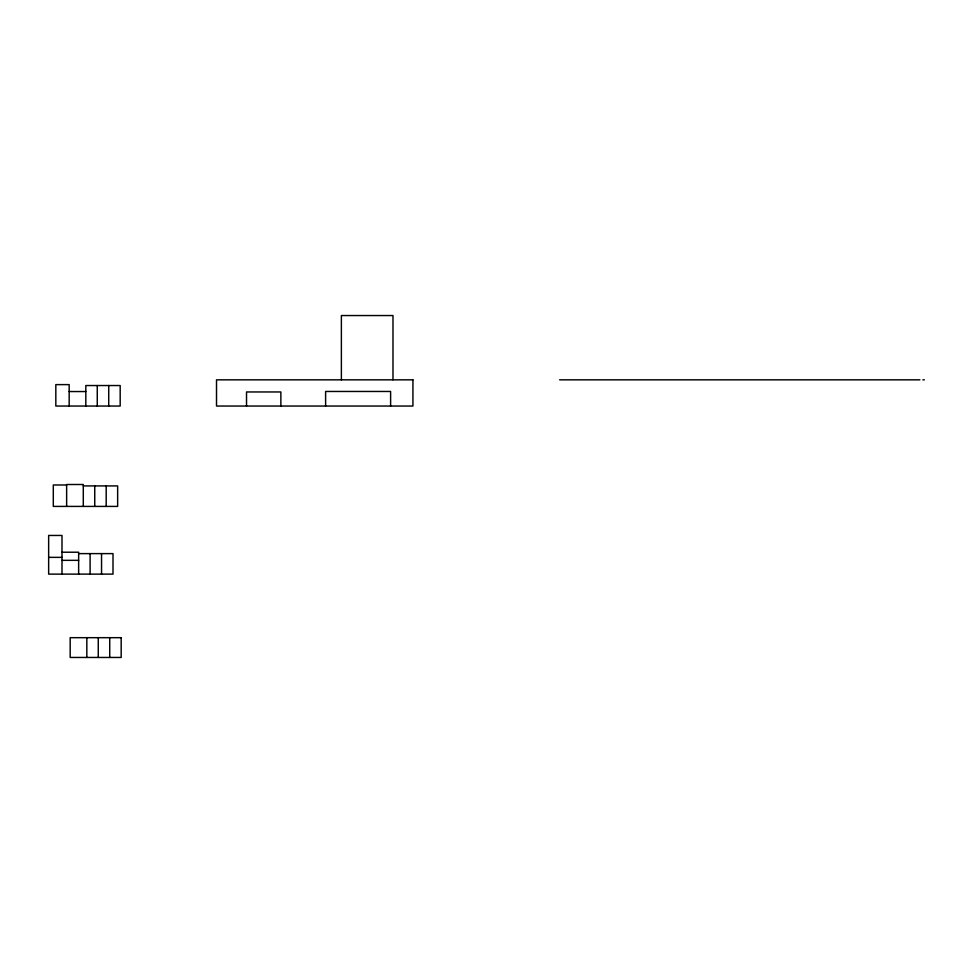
<?xml version="1.0" encoding="UTF-8"?>
<svg xmlns="http://www.w3.org/2000/svg" width="973" height="973" viewBox="0 0 973 973"><rect width="100%" height="100%" fill="white"/><g stroke="black" fill="none" stroke-linecap="round" stroke-linejoin="round"><path stroke-width="1.46" d="M559.645 379.835L919.899 379.835M922.866 379.835L924.35 379.835M69.168 391.547L85.819 391.547M66.638 484.98L53.296 484.98L53.296 506.41L117.648 506.41L117.648 485.916L83.289 485.916M61.992 552.214L78.643 552.214L78.643 574.119M78.643 553.613L113.002 553.613L113.002 574.119L48.65 574.119L48.65 535.454L61.992 535.454L61.992 574.119M48.65 557.359L61.992 557.359M61.992 560.339L78.643 560.339M392.983 379.835L392.983 315.544L341.377 315.544L341.377 379.835M390.611 406.045L390.611 391.462L325.614 391.462L325.614 406.045M280.869 406.045L280.869 391.961L246.522 391.961L246.522 406.045M109.73 637.68L109.73 657.456M108.721 385.539L108.721 406.045M106.191 485.916L106.191 506.41M101.545 553.613L101.545 574.119M98.273 637.68L98.273 657.456M97.264 385.539L97.264 406.045M94.746 485.916L94.746 506.41M90.1 553.613L90.1 574.119M86.828 637.68L86.828 657.456M85.819 406.045L85.819 385.539L120.178 385.539L120.178 406.045L55.826 406.045L55.826 384.615L69.168 384.615L69.168 406.045M83.289 506.41L83.289 484.505L66.638 484.505L66.638 506.41M412.929 379.835L216.517 379.835L216.517 406.045L412.929 406.045L412.929 379.835M121.175 637.68L70.178 637.68L70.178 657.456L121.175 657.456L121.175 637.68"/></g></svg>
